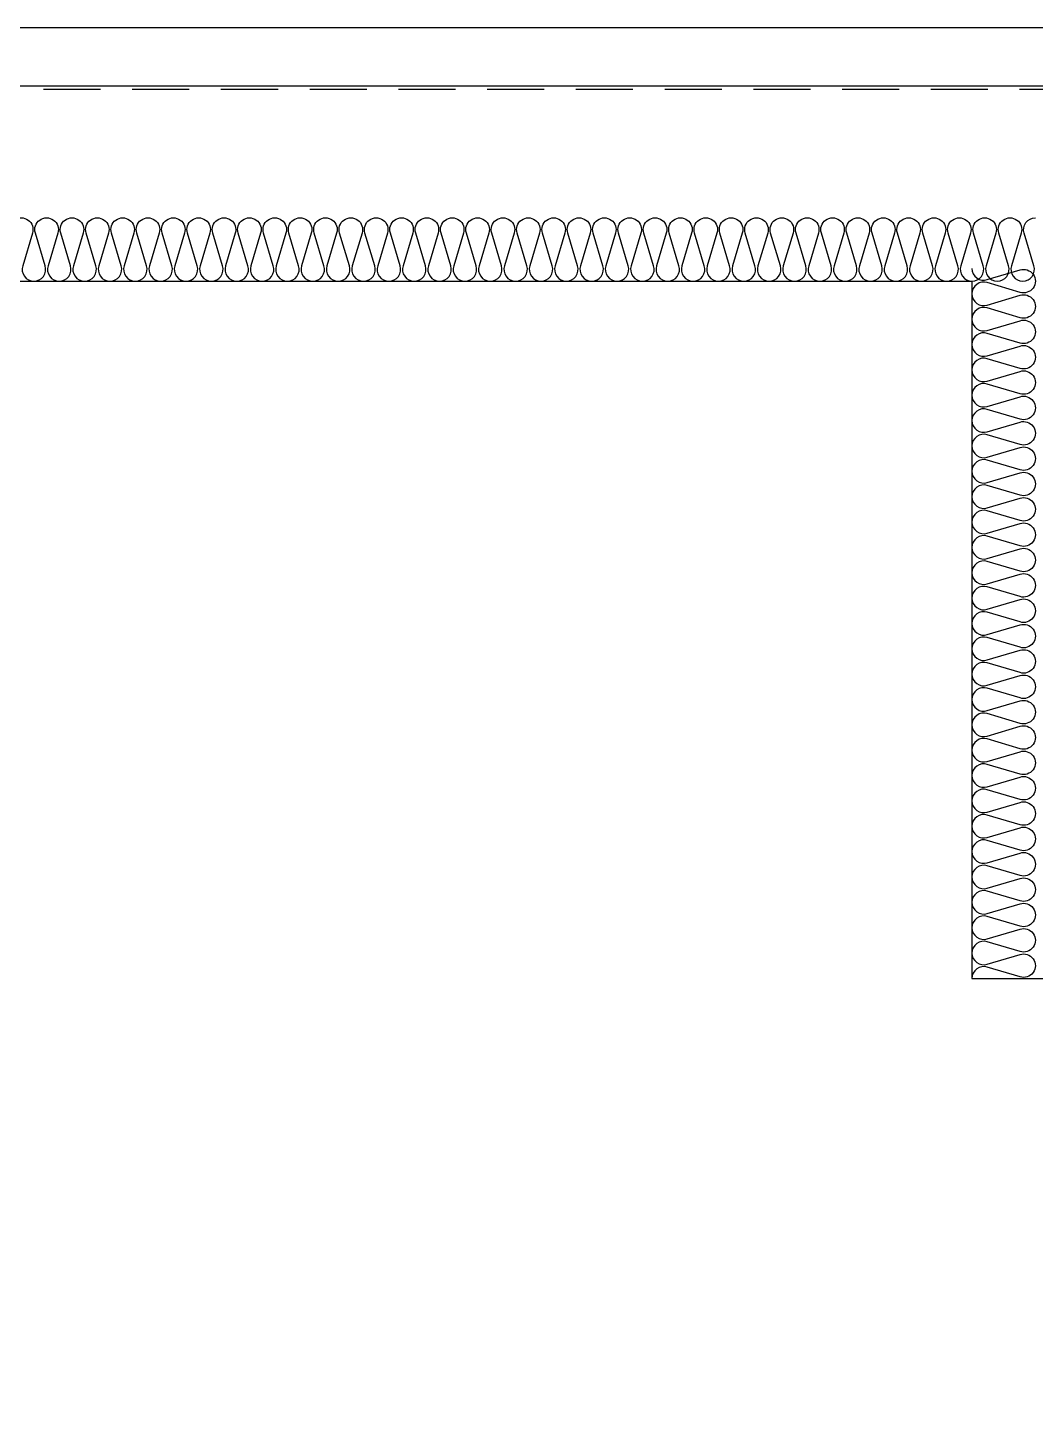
# Model space of a CAD drawing. Header units: millimetres. Extents: x 19868 to 801382, y -4805 to 85279.
# Drawn here: x 367698 to 369288, y 50499 to 52679 of the extents above; entities that cross this region are included whole.
import ezdxf

# ---------------------------------------------------------------- set-up
doc = ezdxf.new("R2010")
doc.units = ezdxf.units.MM
doc.header["$LTSCALE"] = 250
doc.linetypes.add('HID', pattern=[2.8, 1.8, -1])
for name, color, linetype in [('A-FIN', 6, 'Continuous'), ('A-FIN-8', 8, 'Continuous'), ('A-WP', 1, 'HID'), ('ISL', 251, 'Continuous')]:
    doc.layers.add(name, color=color, linetype=linetype)

msp = doc.modelspace()

# ---------------------------------------------------------------- linework, layer by layer
at = {"layer": 'A-FIN'}
msp.add_line((364491.2, 52678.9), (369535.2, 52678.9), dxfattribs=at)
at = {"layer": 'A-FIN-8'}
msp.add_line((364506.4, 52586.9), (369520, 52586.9), dxfattribs=at)
at = {"layer": 'A-WP', "ltscale": 0.2}
msp.add_line((364503.4, 52581.9), (369523.1, 52581.9), dxfattribs=at)
at = {"layer": 'ISL'}
for points in [[(367670.6, 52354.7, -1.372593), (367705.9, 52354.7), (367690.6, 52303.2, 0.509267), (367708.2, 52278.9, 0.509267), (367725.9, 52303.2), (367710.6, 52354.7, -1.372593), (367745.9, 52354.7), (367730.6, 52303.2, 0.509267), (367748.2, 52278.9, 0.509267), (367765.9, 52303.2), (367750.6, 52354.7, -1.372593), (367785.9, 52354.7), (367770.6, 52303.2, 0.509267), (367788.2, 52278.9, 0.509267), (367805.9, 52303.2), (367790.6, 52354.7, -1.372593), (367825.9, 52354.7), (367810.6, 52303.2, 0.509267), (367828.2, 52278.9, 0.509267), (367845.9, 52303.2), (367830.6, 52354.7, -1.372593), (367865.9, 52354.7), (367850.6, 52303.2, 0.509267), (367868.2, 52278.9, 0.509267), (367885.9, 52303.2), (367870.6, 52354.7, -1.372593), (367905.9, 52354.7), (367890.6, 52303.2, 0.509267), (367908.2, 52278.9, 0.509267), (367925.9, 52303.2), (367910.6, 52354.7, -1.372593), (367945.9, 52354.7), (367930.6, 52303.2, 0.509267), (367948.2, 52278.9, 0.509267), (367965.9, 52303.2), (367950.6, 52354.7, -1.372593), (367985.9, 52354.7), (367970.6, 52303.2, 0.509267), (367988.2, 52278.9, 0.509267), (368005.9, 52303.2), (367990.6, 52354.7, -1.372593), (368025.9, 52354.7), (368010.6, 52303.2, 0.509267), (368028.2, 52278.9, 0.509267), (368045.9, 52303.2), (368030.6, 52354.7, -1.372593), (368065.9, 52354.7), (368050.6, 52303.2, 0.509267), (368068.2, 52278.9, 0.509267), (368085.9, 52303.2), (368070.6, 52354.7, -1.372593), (368105.9, 52354.7), (368090.6, 52303.2, 0.509267), (368108.2, 52278.9, 0.509267), (368125.9, 52303.2), (368110.6, 52354.7, -1.372593), (368145.9, 52354.7), (368130.6, 52303.2, 0.509267), (368148.2, 52278.9, 0.509267), (368165.9, 52303.2), (368150.6, 52354.7, -1.372593), (368185.9, 52354.7), (368170.6, 52303.2, 0.509267), (368188.2, 52278.9, 0.509267), (368205.9, 52303.2), (368190.6, 52354.7, -1.372593), (368225.9, 52354.7), (368210.6, 52303.2, 0.509267), (368228.2, 52278.9, 0.509267), (368245.9, 52303.2), (368230.6, 52354.7, -1.372593), (368265.9, 52354.7), (368250.6, 52303.2, 0.509267), (368268.2, 52278.9, 0.509267), (368285.9, 52303.2), (368270.6, 52354.7, -1.372593), (368305.9, 52354.7), (368290.6, 52303.2, 0.509267), (368308.2, 52278.9, 0.509267), (368325.9, 52303.2), (368310.6, 52354.7, -1.372593), (368345.9, 52354.7), (368330.6, 52303.2, 0.509267), (368348.2, 52278.9, 0.509267), (368365.9, 52303.2), (368350.6, 52354.7, -1.372593), (368385.9, 52354.7), (368370.6, 52303.2, 0.509267), (368388.2, 52278.9, 0.509267), (368405.9, 52303.2), (368390.6, 52354.7, -1.372593), (368425.9, 52354.7), (368410.6, 52303.2, 0.509267), (368428.2, 52278.9, 0.509267), (368445.9, 52303.2), (368430.6, 52354.7, -1.372593), (368465.9, 52354.7), (368450.6, 52303.2, 0.509267), (368468.2, 52278.9, 0.509267), (368485.9, 52303.2), (368470.6, 52354.7, -1.372593), (368505.9, 52354.7), (368490.6, 52303.2, 0.509267), (368508.2, 52278.9, 0.509267), (368525.9, 52303.2), (368510.6, 52354.7, -1.372593), (368545.9, 52354.7), (368530.6, 52303.2, 0.509267), (368548.2, 52278.9, 0.509267), (368565.9, 52303.2), (368550.6, 52354.7, -1.372593), (368585.9, 52354.7), (368570.6, 52303.2, 0.509267), (368588.2, 52278.9, 0.509267), (368605.9, 52303.2), (368590.6, 52354.7, -1.372593), (368625.9, 52354.7), (368610.6, 52303.2, 0.509267), (368628.2, 52278.9, 0.509267), (368645.9, 52303.2), (368630.6, 52354.7, -1.372593), (368665.9, 52354.7), (368650.6, 52303.2, 0.509267), (368668.2, 52278.9, 0.509267), (368685.9, 52303.2), (368670.6, 52354.7, -1.372593), (368705.9, 52354.7), (368690.6, 52303.2, 0.509267), (368708.2, 52278.9, 0.509267), (368725.9, 52303.2), (368710.6, 52354.7, -1.372593), (368745.9, 52354.7), (368730.6, 52303.2, 0.509267), (368748.2, 52278.9, 0.509267), (368765.9, 52303.2), (368750.6, 52354.7, -1.372593), (368785.9, 52354.7), (368770.6, 52303.2, 0.509267), (368788.2, 52278.9, 0.509267), (368805.9, 52303.2), (368790.6, 52354.7, -1.372593), (368825.9, 52354.7), (368810.6, 52303.2, 0.509267), (368828.2, 52278.9, 0.509267), (368845.9, 52303.2), (368830.6, 52354.7, -1.372593), (368865.9, 52354.7), (368850.6, 52303.2, 0.509267), (368868.2, 52278.9, 0.509267), (368885.9, 52303.2), (368870.6, 52354.7, -1.372593), (368905.9, 52354.7), (368890.6, 52303.2, 0.509267), (368908.2, 52278.9, 0.509267), (368925.9, 52303.2), (368910.6, 52354.7, -1.372593), (368945.9, 52354.7), (368930.6, 52303.2, 0.509267), (368948.2, 52278.9, 0.509267), (368965.9, 52303.2), (368950.6, 52354.7, -1.372593), (368985.9, 52354.7), (368970.6, 52303.2, 0.509267), (368988.2, 52278.9, 0.509267), (369005.9, 52303.2), (368990.6, 52354.7, -1.372593), (369025.9, 52354.7), (369010.6, 52303.2, 0.509267), (369028.2, 52278.9, 0.509267), (369045.9, 52303.2), (369030.6, 52354.7, -1.372593), (369065.9, 52354.7), (369050.6, 52303.2, 0.509267), (369068.2, 52278.9, 0.509267), (369085.9, 52303.2), (369070.6, 52354.7, -1.372593), (369105.9, 52354.7), (369090.6, 52303.2, 0.509267), (369108.2, 52278.9, 0.509267), (369125.9, 52303.2), (369110.6, 52354.7, -1.372593), (369145.9, 52354.7), (369130.6, 52303.2, 0.509267), (369148.2, 52278.9, 0.509267), (369165.9, 52303.2), (369150.6, 52354.7, -1.372593), (369185.9, 52354.7), (369170.6, 52303.2, 0.509267), (369188.2, 52278.9, 0.509267), (369205.9, 52303.2), (369190.6, 52354.7, -1.372593), (369225.9, 52354.7), (369210.6, 52303.2, 0.509267), (369228.2, 52278.9, 0.509267), (369245.9, 52303.2), (369230.6, 52354.7, -1.372593), (369265.9, 52354.7), (369250.6, 52303.2, 0.509267), (369268.2, 52278.9, 0.509267), (369285.9, 52303.2), (369270.6, 52354.7, -0.508361), (369288.2, 52378.9, -0.508361)], [(369188.2, 52298.9, 0.509267), (369212.4, 52281.3), (369264, 52296.6, -1.372593), (369264, 52261.3), (369212.4, 52276.6, 0.509267), (369188.2, 52258.9, 0.509267), (369212.4, 52241.3), (369264, 52256.6, -1.372593), (369264, 52221.3), (369212.4, 52236.6, 0.509267), (369188.2, 52218.9, 0.509267), (369212.4, 52201.3), (369264, 52216.6, -1.372593), (369264, 52181.3), (369212.4, 52196.6, 0.509267), (369188.2, 52178.9, 0.509267), (369212.4, 52161.3), (369264, 52176.6, -1.372593), (369264, 52141.3), (369212.4, 52156.6, 0.509267), (369188.2, 52138.9, 0.509267), (369212.4, 52121.3), (369264, 52136.6, -1.372593), (369264, 52101.3), (369212.4, 52116.6, 0.509267), (369188.2, 52098.9, 0.509267), (369212.4, 52081.3), (369264, 52096.6, -1.372593), (369264, 52061.3), (369212.4, 52076.6, 0.509267), (369188.2, 52058.9, 0.509267), (369212.4, 52041.3), (369264, 52056.6, -1.372593), (369264, 52021.3), (369212.4, 52036.6, 0.509267), (369188.2, 52018.9, 0.509267), (369212.4, 52001.3), (369264, 52016.6, -1.372593), (369264, 51981.3), (369212.4, 51996.6, 0.509267), (369188.2, 51978.9, 0.509267), (369212.4, 51961.3), (369264, 51976.6, -1.372593), (369264, 51941.3), (369212.4, 51956.6, 0.509267), (369188.2, 51938.9, 0.509267), (369212.4, 51921.3), (369264, 51936.6, -1.372593), (369264, 51901.3), (369212.4, 51916.6, 0.509267), (369188.2, 51898.9, 0.509267), (369212.4, 51881.3), (369264, 51896.6, -1.372593), (369264, 51861.3), (369212.4, 51876.6, 0.509267), (369188.2, 51858.9, 0.509267), (369212.4, 51841.3), (369264, 51856.6, -1.372593), (369264, 51821.3), (369212.4, 51836.6, 0.509267), (369188.2, 51818.9, 0.509267), (369212.4, 51801.3), (369264, 51816.6, -1.372593), (369264, 51781.3), (369212.4, 51796.6, 0.509267), (369188.2, 51778.9, 0.509267), (369212.4, 51761.3), (369264, 51776.6, -1.372593), (369264, 51741.3), (369212.4, 51756.6, 0.509267), (369188.2, 51738.9, 0.509267), (369212.4, 51721.3), (369264, 51736.6, -1.372593), (369264, 51701.3), (369212.4, 51716.6, 0.509267), (369188.2, 51698.9, 0.509267), (369212.4, 51681.3), (369264, 51696.6, -1.372593), (369264, 51661.3), (369212.4, 51676.6, 0.509267), (369188.2, 51658.9, 0.509267), (369212.4, 51641.3), (369264, 51656.6, -1.372593), (369264, 51621.3), (369212.4, 51636.6, 0.509267), (369188.2, 51618.9, 0.509267), (369212.4, 51601.3), (369264, 51616.6, -1.372593), (369264, 51581.3), (369212.4, 51596.6, 0.509267), (369188.2, 51578.9, 0.509267), (369212.4, 51561.3), (369264, 51576.6, -1.372593), (369264, 51541.3), (369212.4, 51556.6, 0.509267), (369188.2, 51538.9, 0.509267), (369212.4, 51521.3), (369264, 51536.6, -1.372593), (369264, 51501.3), (369212.4, 51516.6, 0.509267), (369188.2, 51498.9, 0.509267), (369212.4, 51481.3), (369264, 51496.6, -1.372593), (369264, 51461.3), (369212.4, 51476.6, 0.509267), (369188.2, 51458.9, 0.509267), (369212.4, 51441.3), (369264, 51456.6, -1.372593), (369264, 51421.3), (369212.4, 51436.6, 0.509267), (369188.2, 51418.9, 0.509267), (369212.4, 51401.3), (369264, 51416.6, -1.372593), (369264, 51381.3), (369212.4, 51396.6, 0.509267), (369188.2, 51378.9, 0.509267), (369212.4, 51361.3), (369264, 51376.6, -1.372593), (369264, 51341.3), (369212.4, 51356.6, 0.509267), (369188.2, 51338.9, 0.509267), (369212.4, 51321.3), (369264, 51336.6, -1.372593), (369264, 51301.3), (369212.4, 51316.6, 0.509267), (369188.2, 51298.9, 0.509267), (369212.4, 51281.3), (369264, 51296.6, -1.372593), (369264, 51261.3), (369212.4, 51276.6, 0.509267), (369188.2, 51258.9, 0.509267), (369212.4, 51241.3), (369264, 51256.6, -1.372593), (369264, 51221.3), (369212.4, 51236.6, 0.509267), (369188.2, 51218.9, 0.509267), (369212.4, 51201.3), (369264, 51216.6, -1.372593), (369264, 51181.3), (369212.4, 51196.6, 0.509267), (369188.2, 51178.9)]]:
    msp.add_lwpolyline(points, format="xyb", dxfattribs=at)
msp.add_lwpolyline([(348288.2, 51178.9), (349488.2, 51178.9), (349488.2, 52298.9), (359388.2, 52298.9), (359388.2, 51378.9), (360388.2, 51378.9), (360388.2, 52298.9), (364388.2, 52298.9), (364388.2, 51378.9), (365388.2, 51378.9), (365388.2, 52278.9), (369188.2, 52278.9), (369188.2, 51178.9), (369438.2, 51178.9), (369438.2, 50498.9), (369538.2, 50498.9)], dxfattribs=at)

doc.saveas('drawing.dxf')
